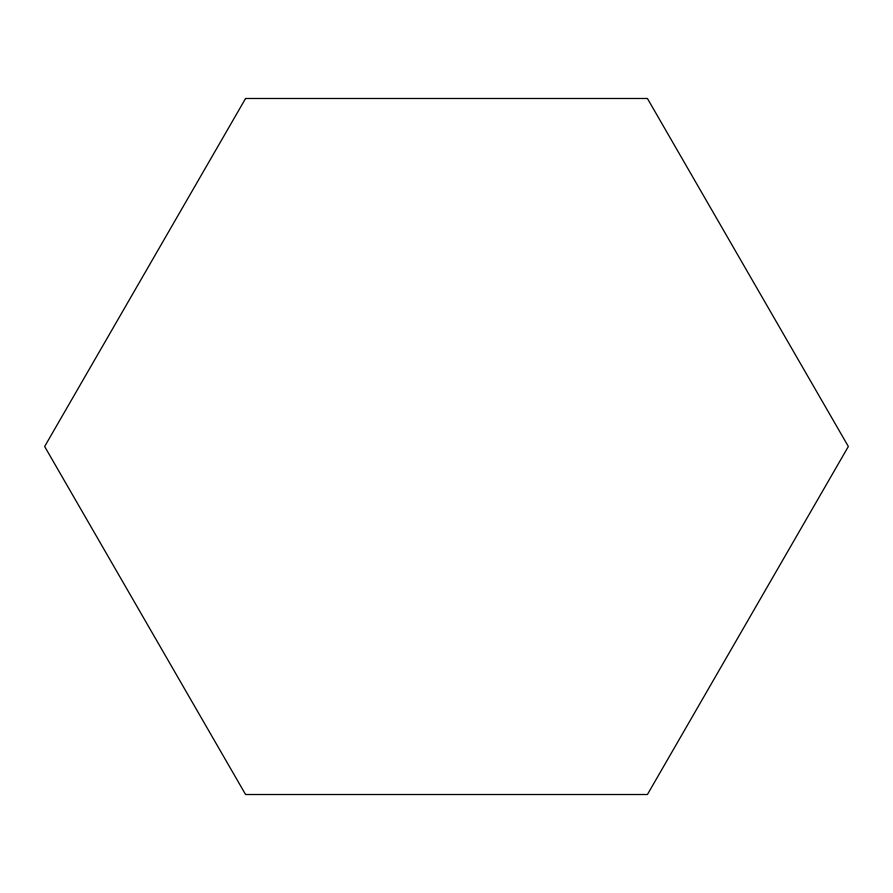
<?xml version="1.0" encoding="UTF-8"?>
<svg xmlns="http://www.w3.org/2000/svg" width="893" height="893" viewBox="0 0 893 893"><rect width="100%" height="100%" fill="white"/><g stroke="black" fill="none" stroke-linecap="round" stroke-linejoin="round"><path stroke-width="1.34" d="M245.575 98.487L44.65 446.5L245.575 794.513L647.425 794.513L848.35 446.5L647.425 98.487L245.575 98.487"/></g></svg>
